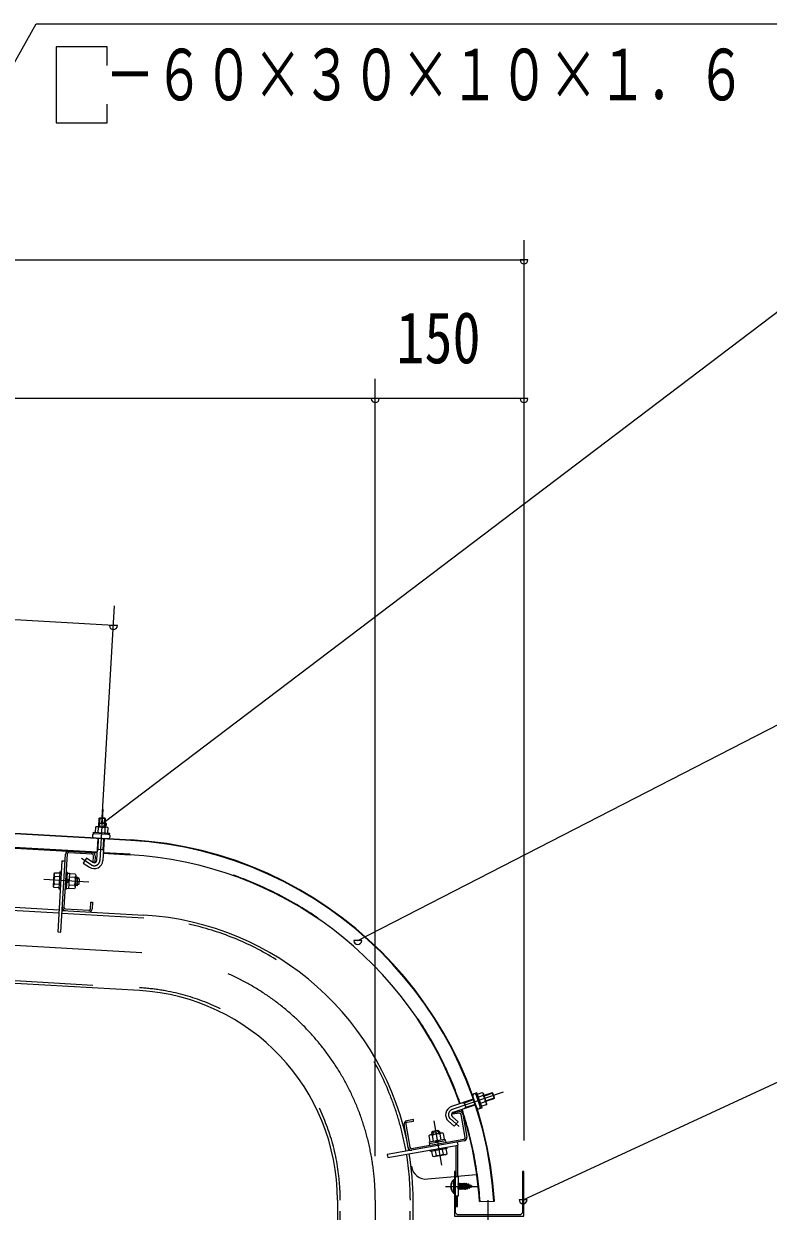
# Model space of a CAD drawing. Units: millimetres, scale not verified. Extents: x -23247 to 23257, y -10500 to 10500.
# Drawn here: x 17159 to 19037, y 5449 to 8445 of the extents above; entities that cross this region are included whole.
import ezdxf
from ezdxf.enums import TextEntityAlignment as Align

# ---------------------------------------------------------------- set-up
doc = ezdxf.new("R2010")
doc.units = ezdxf.units.MM
doc.header["$LTSCALE"] = 60
doc.linetypes.add('USER2', pattern=[10, 4, -6])
doc.linetypes.add('USER3', pattern=[24, 12, -5, 2, -5])
for name, color, linetype, lineweight in [('0-6_2-02BOLD', 7, 'Continuous', 18), ('0-7_2-12HIDDEN', 3, 'USER2', 18), ('0-8_2-22CENTER', 3, 'USER3', 18), ('0-9_2-42THIN', 4, 'Continuous', 18), ('0-A_2-52DIM', 3, 'Continuous', 18)]:
    doc.layers.add(name, color=color, linetype=linetype, lineweight=lineweight)
doc.styles.add('ＭＳ ゴシック', font='')
doc.styles.get('ＭＳ ゴシック').set_extended_font_data('MS Gothic')

msp = doc.modelspace()

# ---------------------------------------------------------------- linework, layer by layer
at = {"layer": '0-6_2-02BOLD'}
for p, q in [((17429.87, 6384.98), (14909.51, 6530.28)), ((14909.59, 6531.59), (17429.92, 6386.18)), ((17349.73, 6440.99), (17364.67, 6440.16)), ((16018.13, 6430.02), (17344.68, 6353.53)), ((17347, 6405.05), (17347.72, 6417.79)), ((17363.96, 6416.91), (17363.25, 6404.08)), ((17343.6, 6334.67), (17346.79, 6389.74)), ((17361.74, 6388.91), (17358.55, 6333.85)), ((17331.49, 6350.32), (17272.52, 6353.76)), ((17345.22, 6362.85), (17360.17, 6361.93)), ((17359.62, 6352.7), (17427.75, 6348.77)), ((17255.38, 6333.71), (17263.37, 6333.25)), ((17268.36, 6350), (17260.59, 6216.2)), ((17249.02, 6293.31), (17237.08, 6294.05)), ((17288.53, 6291.13), (17274, 6291.87)), ((17274.53, 6301.3), (17289.08, 6300.45)), ((17295.23, 6291.28), (17290.22, 6291.59)), ((17248.16, 6208.91), (15914.63, 6285.77)), ((17236, 6275.3), (17247.94, 6274.66)), ((17267.25, 6261.59), (17263.24, 6261.83)), ((17272.3, 6263.08), (17267.39, 6263.39)), ((17268.23, 6277.84), (17273.45, 6282.54)), ((17273.76, 6287.56), (17268.44, 6282.85)), ((17272.91, 6273.21), (17287.45, 6272.37)), ((17296.71, 6273.73), (17289.29, 6274.14)), ((17290.11, 6289.08), (17297.63, 6288.68)), ((17256.19, 6208.42), (17462.02, 6196.57)), ((17264.36, 6211.94), (17323.33, 6208.6)), ((17451.02, 6006.11), (15895.66, 6095.83)), ((18292.83, 5732.17), (18237.41, 5713.33)), ((18274.73, 5710.22), (18269.93, 5724.36)), ((18318.01, 5741.35), (18305.89, 5737.26)), ((18311.08, 5721.87), (18323.2, 5725.96)), ((18340.33, 5748.21), (18319.45, 5741.17)), ((18257.5, 5697.05), (18240.8, 5694.05)), ((18242.21, 5699.2), (18297.64, 5717.96)), ((18272.4, 5635.75), (18262.2, 5693.85)), ((18266.1, 5694.55), (18276.3, 5636.35)), ((18128.6, 5610.35), (18118.4, 5668.45)), ((18122.3, 5669.15), (18132.6, 5611.05)), ((18141.6, 5680.65), (18124.9, 5677.75)), ((18244.74, 5663.86), (18230.02, 5676.78)), ((18207.8, 5650.95), (18188.1, 5647.45)), ((18192.4, 5626.65), (18189.9, 5640.95)), ((18190.1, 5650.35), (18191.4, 5643.05)), ((18206.2, 5645.65), (18204.9, 5652.95)), ((18208.3, 5644.25), (18210.8, 5629.95)), ((18137.2, 5607.85), (18269.2, 5631.06)), ((18196.7, 5602.05), (18198.8, 5590.25)), ((18197.6, 5622.55), (18201.6, 5628.35)), ((18206.5, 5629.15), (18202.5, 5623.35)), ((18217.3, 5593.45), (18215.2, 5605.35)), ((18226.5, 5595.15), (18224.4, 5606.95)), ((18226.9, 5607.35), (18226.2, 5611.35)), ((18249.4, 5537.25), (18249.4, 5615.35)), ((18253.1, 5616.05), (18253.1, 5537.25)), ((18253.1, 5537.65), (18300.2, 5541.95)), ((18177.9, 5530.86), (18245.1, 5536.95)), ((18254.7, 5518.25), (18254.35, 5519.13)), ((18264.9, 5519.75), (18267.6, 5504.75)), ((18268.5, 5518.25), (18271.2, 5506.25)), ((18271.8, 5504.75), (18269.1, 5519.75)), ((18270.3, 5519.75), (18273, 5504.75)), ((18273.6, 5506.25), (18270.9, 5518.25)), ((18273.9, 5518.25), (18274.5, 5519.75)), ((18275.7, 5519.63), (18278.4, 5505.96)), ((18284.7, 5514.41), (18281.63, 5515.64)), ((18290.1, 5512.25), (18287.6, 5513.25)), ((18288.48, 5511.61), (18290.1, 5512.25)), ((18254.35, 5506.25), (18255, 5506.25)), ((18255.6, 5504.75), (18256.8, 5504.75)), ((18257.4, 5506.25), (18260.4, 5506.25)), ((18261, 5504.75), (18262.2, 5504.75)), ((18266.4, 5504.75), (18265.8, 5506.25)), ((18279, 5507.81), (18282, 5509.01)), ((17950.22, 5477.35), (17950.22, 4609.93)), ((18140.98, 4609.93), (18140.98, 5477.35)), ((18308.54, 5473.84), (18346.02, 5475.28))]:
    msp.add_line(p, q, dxfattribs=at)
for points in [[(17348.47, 6419.02), (17349.73, 6440.99), (17351.08, 6442.24), (17363.52, 6441.52), (17364.67, 6440.16), (17363.41, 6418.19)], [(17371.38, 6403.59), (17372.09, 6416.43), (17369.93, 6417.74), (17341.85, 6419.37), (17339.69, 6418.28), (17338.89, 6405.44)], [(17255.38, 6333.71), (17244.97, 6154.01), (17252.99, 6153.55), (17264.35, 6350.24)], [(17333.39, 6329.58), (17317.17, 6340.26), (17308.95, 6327.74), (17325.17, 6317.05)], [(17339.27, 6345.92), (17338.22, 6328.86), (17334.21, 6329.11), (17335.26, 6346.06)], [(17247.4, 6265.23), (17235.46, 6265.97), (17233.84, 6269.01), (17235.74, 6300.51), (17237.63, 6303.38), (17249.56, 6302.74)], [(17253.68, 6305), (17249.76, 6305.25), (17247.29, 6262.82), (17251.3, 6262.58)], [(17267.25, 6261.59), (17269.73, 6304.01), (17265.71, 6304.26)], [(17269.59, 6302.31), (17274.61, 6302), (17272.3, 6263.08)], [(17289.08, 6300.45), (17290.6, 6297.31), (17288.8, 6265.92), (17286.92, 6262.94), (17272.37, 6263.79)], [(17289.08, 6271.63), (17294.1, 6271.32), (17295.23, 6291.28), (17298.79, 6287.32), (17298.07, 6274.88), (17294.1, 6271.32)], [(17327.49, 6212.36), (17328.54, 6229.32), (17332.45, 6229.07), (17331.5, 6212.12)], [(18303.29, 5744.96), (18315.41, 5749.04), (18317.28, 5747.41), (18326.33, 5720.77), (18325.9, 5718.28), (18313.68, 5714.18)], [(18324.27, 5726.93), (18345.13, 5734.08), (18345.9, 5735.61), (18341.86, 5747.44), (18340.33, 5748.21), (18345.13, 5734.08)], [(18240.8, 5694.05), (18240.1, 5698.05), (18256.8, 5700.95)], [(18125.6, 5673.75), (18142.3, 5676.76), (18141.6, 5680.65)], [(18239.93, 5688.01), (18254.64, 5675.2), (18244.74, 5663.86)], [(18220.1, 5631.55), (18217.6, 5645.85), (18214.3, 5647.05), (18183.3, 5641.55), (18180.6, 5639.35), (18183.1, 5625.05)], [(18183.3, 5619.95), (18182.4, 5624.95), (18220.8, 5631.65), (18221.7, 5626.75)], [(18188.9, 5642.55), (18188.1, 5647.45), (18191.1, 5651.85), (18203.4, 5654.05), (18207.8, 5650.95), (18208.6, 5646.05)], [(18269.9, 5627.15), (18075.8, 5592.95), (18077.2, 5585.05), (18254.5, 5616.25), (18253.1, 5624.15)], [(18224.1, 5623.15), (18223.4, 5627.05), (18181.6, 5619.65), (18182.2, 5615.75)], [(18226.9, 5607.35), (18185, 5599.95), (18184.3, 5603.95)], [(18187.5, 5600.45), (18189.6, 5588.55), (18192.8, 5587.45), (18223.8, 5592.85), (18226.5, 5595.15)], [(18245.1, 5494.55), (18244.06, 5494.55), (18244.06, 5529.95), (18245.1, 5529.95)], [(18248.1, 5537.25), (18254.4, 5537.25), (18254.4, 5487.26), (18248.1, 5487.26)], [(18257.7, 5518.25), (18254.7, 5518.25), (18257.4, 5506.25), (18256.8, 5504.75), (18254.35, 5518.36)], [(18254.35, 5511.7), (18255.6, 5504.75), (18255, 5506.25), (18254.35, 5509.15)], [(18279.3, 5516.57), (18276.3, 5517.77), (18275.7, 5519.63), (18274.5, 5519.75), (18277.2, 5505.48), (18276.6, 5506.85), (18273.9, 5518.25), (18270.9, 5518.25), (18270.3, 5519.75), (18269.1, 5519.75), (18268.5, 5518.25), (18265.5, 5518.25), (18268.2, 5506.25), (18267.6, 5504.75), (18266.4, 5504.75), (18263.7, 5519.75), (18263.1, 5518.25), (18260.1, 5518.25), (18259.5, 5519.75), (18258.3, 5519.75), (18261, 5504.75), (18260.4, 5506.25), (18257.7, 5518.25), (18258.3, 5519.75)], [(18259.5, 5519.75), (18262.2, 5504.75), (18262.8, 5506.25), (18260.1, 5518.25)], [(18262.8, 5506.25), (18265.8, 5506.25), (18263.1, 5518.25)], [(18263.7, 5519.75), (18264.9, 5519.75), (18265.5, 5518.25)], [(18277.2, 5505.48), (18278.4, 5505.96), (18279, 5507.81), (18276.3, 5517.77)], [(18282.6, 5507.64), (18282, 5509.01), (18279.3, 5516.57), (18279.9, 5517.95)], [(18284.4, 5509.97), (18283.8, 5508.12), (18281.1, 5517.47), (18279.9, 5517.95), (18282.6, 5507.64), (18283.8, 5508.12)], [(18281.7, 5515.61), (18284.4, 5509.97), (18287.38, 5511.17)], [(18287.4, 5511.17), (18284.7, 5514.41), (18285.3, 5515.79), (18286.5, 5515.31), (18289.2, 5510.28), (18288, 5509.8), (18285.3, 5515.79)], [(18249.4, 5487.26), (18249.4, 5461.65), (18253.1, 5461.65), (18253.1, 5487.26)], [(18268.2, 5506.25), (18271.2, 5506.25), (18271.8, 5504.75), (18273, 5504.75), (18273.6, 5506.25), (18275.1, 5506.25), (18276.6, 5506.85)]]:
    msp.add_lwpolyline(points, dxfattribs=at)
for points in [[(17374.84, 6399.42), (17334.92, 6401.69), (17335.17, 6405.7), (17375.09, 6403.43)], [(18314.94, 5710.63), (18302.04, 5748.51), (18298.29, 5747.22), (18311.19, 5709.34)], [(18248.1, 5549.75), (18245.1, 5549.75), (18245.1, 5437.25), (18420.1, 5437.25), (18420.1, 5549.75), (18417.1, 5549.75), (18417.1, 5445.25), (18412.1, 5440.25), (18253.1, 5440.25), (18248.1, 5445.25)]]:
    msp.add_lwpolyline(points, close=True, dxfattribs=at)
for centre, radius, start, end in [((17343.33, 6412.12), 7.2, 52.31573, 112.31573), ((17354.42, 6391.73), 26.9, 69.11203, 104.28795), ((17367.7, 6410.75), 7.2, 61.08424, 121.08424), ((17337.12, 6396.57), 5, 86.6998, 266.69981), ((17372.13, 6394.51), 5, 266.70062, 86.70061), ((17373.02, 5412.89), 973.75, 3.66928, 86.7), ((17373.02, 5412.89), 975, 3.66928, 86.7), ((17272.37, 6349.75), 8, 86.6973, 176.70264), ((17272.37, 6349.75), 4, 86.6973, 176.6973), ((17331.25, 6346.31), 8, 356.70145, 86.70122), ((17336.98, 6335.12), 21.5, 236.7, 356.7), ((17331.25, 6346.31), 4, 356.70923, 86.70122), ((17336.98, 6335.12), 6.6, 236.7, 356.7), ((17373.02, 5412.89), 937.5, 19.15445, 86.7), ((17260.92, 6283.26), 26.1, 155.67365, 197.72446), ((17242.82, 6298.38), 7.2, 176.69905, 217.42587), ((17263.62, 6283.17), 26.1, 335.67365, 17.72446), ((17283.34, 6296.13), 7.2, 315.97221, 356.69905), ((17241.2, 6270.29), 7.2, 135.97223, 176.69905), ((17281.72, 6267.95), 7.2, 356.69907, 37.42587), ((17264.6, 6215.95), 8, 176.6973, 266.68846), ((17264.6, 6215.95), 4, 176.6973, 266.68846), ((17323.48, 6212.51), 8, 266.69951, 356.70207), ((17323.48, 6212.51), 4, 266.69951, 356.70921), ((17420.6, 5477.35), 720.4, 9.99998, 86.70386), ((17420.6, 5477.35), 529.6, 0, 86.70386), ((18295.53, 5741.6), 4.42, 18.80226, 199.61011), ((18311.13, 5743.33), 7.2, 344.33989, 44.33989), ((18296.37, 5725.48), 26.9, 1.13916, 36.31508), ((18318.92, 5720.24), 7.2, 353.10841, 53.1084), ((18244.33, 5692.94), 21.5, 108.72787, 228.72787), ((18244.33, 5692.94), 6.6, 108.72173, 228.72173), ((18258.2, 5693.15), 8, 10.0014, 100.00119), ((18258.2, 5693.15), 4, 10.0014, 99.99344), ((17373.02, 5412.89), 937.5, 3.72806, 18.24078), ((18305.54, 5712.11), 4.45, 197.78821, 18.80226), ((18126.3, 5669.85), 8, 100.00056, 190.00311), ((18126.3, 5669.85), 4, 99.99344, 190.00311), ((18186.2, 5634.75), 7.2, 59.27232, 99.99915), ((18203.3, 5618.55), 26.1, 78.97723, 121.02805), ((18213.9, 5639.65), 7.2, 99.99915, 140.72595), ((18268.5, 5635.05), 4, 280.00536, 10.00534), ((18268.5, 5635.05), 8, 280, 10.00534), ((18136.5, 5611.75), 8, 190.00107, 280.00534), ((18136.5, 5611.75), 4, 190.01419, 280.00534), ((17420.6, 5477.35), 720.4, 0, 9.36368), ((18193.2, 5594.75), 7.2, 280.00275, 320.72954), ((18203.8, 5615.85), 26.1, 258.97453, 301.02534), ((18221, 5599.65), 7.2, 239.27589, 280.00275), ((18173.7, 5568.15), 37.5, 187.75275, 276.44835), ((18258.9, 5512.25), 23.1, 129.98303, 230.0168), ((18247.35, 5512.25), 11.55, 137.75334, 222.24648)]:
    msp.add_arc(centre, radius, start, end, dxfattribs=at)
at = {"layer": '0-7_2-12HIDDEN'}
for p, q in [((17344.73, 6354.83), (16018.21, 6431.32)), ((17427.8, 6350.07), (17359.68, 6353.9)), ((15914.23, 6278.82), (17247.73, 6201.89)), ((17255.75, 6201.4), (17461.69, 6189.56)), ((15896.06, 6102.78), (17451.45, 6013.13)), ((17957.23, 4609.93), (17957.23, 5477.35)), ((18133.97, 4609.93), (18133.97, 5477.35))]:
    msp.add_line(p, q, dxfattribs=at)
for centre, radius, start, end in [((17373.02, 5412.89), 938.75, 19.15395, 86.7), ((17420.6, 5477.35), 713.4, 9.99994, 86.70386), ((17420.6, 5477.35), 536.6, 0, 86.70386), ((17373.02, 5412.89), 938.75, 3.72806, 18.24139), ((17420.6, 5477.35), 713.4, 0, 9.35741)]:
    msp.add_arc(centre, radius, start, end, dxfattribs=at)
at = {"layer": '0-8_2-22CENTER'}
for p, q in [((17358.47, 6463.44), (17351.02, 6334.26)), ((17329.33, 6323.32), (17304.79, 6339.49)), ((17323.4, 6279.66), (17209.87, 6286.2)), ((17456.57, 6101.39), (15884.43, 6192.01)), ((18368.11, 5749.75), (18239.79, 5706.31)), ((18192.9, 5677.55), (18212.7, 5565.55)), ((18235.02, 5682.4), (18257.11, 5663.03)), ((18222.9, 5512.25), (18302.8, 5512.25)), ((18045.6, 5477.35), (18045.6, -899.96))]:
    msp.add_line(p, q, dxfattribs=at)
msp.add_lwpolyline([(18329.12, 5477.35), (18329.12, 1409.63), (18635.98, 1297.94)], dxfattribs=at)
for centre, radius, start, end in [((17336.98, 6335.12), 14.1, 236.7, 356.7), ((17420.6, 5477.35), 625, 0, 86.70386), ((18244.33, 5692.94), 14.1, 108.73015, 228.73015)]:
    msp.add_arc(centre, radius, start, end, dxfattribs=at)
at = {"layer": '0-9_2-42THIN'}
for p, q in [((17351.08, 6442.24), (17349.67, 6418.97)), ((17362.21, 6418.25), (17363.52, 6441.52)), ((18341.86, 5747.44), (18319.83, 5740.01)), ((18323.87, 5728.19), (18345.9, 5735.61))]:
    msp.add_line(p, q, dxfattribs=at)
for points in [[(17344.9, 6358.14), (17346.43, 6362.8), (17347.99, 6389.68)], [(17360.53, 6388.96), (17358.96, 6362.08), (17359.95, 6357.32)], [(18265.51, 5722.87), (18270.31, 5723.2), (18293.25, 5730.98)], [(18297.26, 5719.13), (18274.35, 5711.38), (18270.31, 5708.73)]]:
    msp.add_lwpolyline(points, dxfattribs=at)
at = {"layer": '0-A_2-52DIM'}
for p, q in [((17369.28, 8339.56), (17369.28, 8386.37)), ((18420.6, 7899.33), (18420.6, 5627.7)), ((14820.6, 7849.33), (18420.6, 7849.33)), ((18430.6, 7849.33), (18410.6, 7849.33)), ((18045.6, 5588.64), (18045.6, 7549.33)), ((18420.6, 7499.33), (14820.6, 7499.33)), ((18055.6, 7499.33), (18035.6, 7499.33)), ((18430.6, 7499.33), (18410.6, 7499.33)), ((17385.2, 6926.91), (14940.51, 7067.87)), ((17356.41, 6427.74), (17388.07, 6976.83)), ((17395.2, 6926.91), (17375.2, 6926.91)), ((18001.4, 6132.39), (19095.6, 6694.93)), ((17368.22, 6427.52), (17348.22, 6427.52)), ((18011.4, 6132.39), (17991.4, 6132.39)), ((18428.33, 5478.5), (18408.33, 5478.5))]:
    msp.add_line(p, q, dxfattribs=at)
for points in [[(15988.63, 6298.37), (17190.5, 8444.93), (19340.5, 8444.93)], [(17369.28, 8386.37), (17240.5, 8386.37), (17240.5, 8194.94), (17369.28, 8194.94), (17369.28, 8241.76)], [(21095.6, 7744.93), (19095.6, 7744.93), (17358.23, 6427.52)], [(18418.33, 5478.5), (19095.6, 5791.9), (20795.6, 5791.9)]]:
    msp.add_lwpolyline(points, dxfattribs=at)
for centre in [(18420.6, 7849.33), (18045.6, 7499.33), (18420.6, 7499.33), (17385.2, 6926.91), (17358.22, 6427.52), (18001.4, 6132.39), (18418.33, 5478.5)]:
    msp.add_arc(centre, 10, 180, 0, dxfattribs=at)

# ---------------------------------------------------------------- texts
at = {"layer": '0-A_2-52DIM', "color": 7, "style": 'ＭＳ ゴシック'}
for s, width, p in [('\u3000－６０×３０×１０×１．６', 0.7, (17240.5, 8212.7)), ('150', 0.8, (18098.61, 7549.33))]:
    msp.add_text(s, height=130.2, dxfattribs=dict(at, width=width)).set_placement(p, align=Align.BOTTOM_LEFT)

doc.saveas('drawing.dxf')
